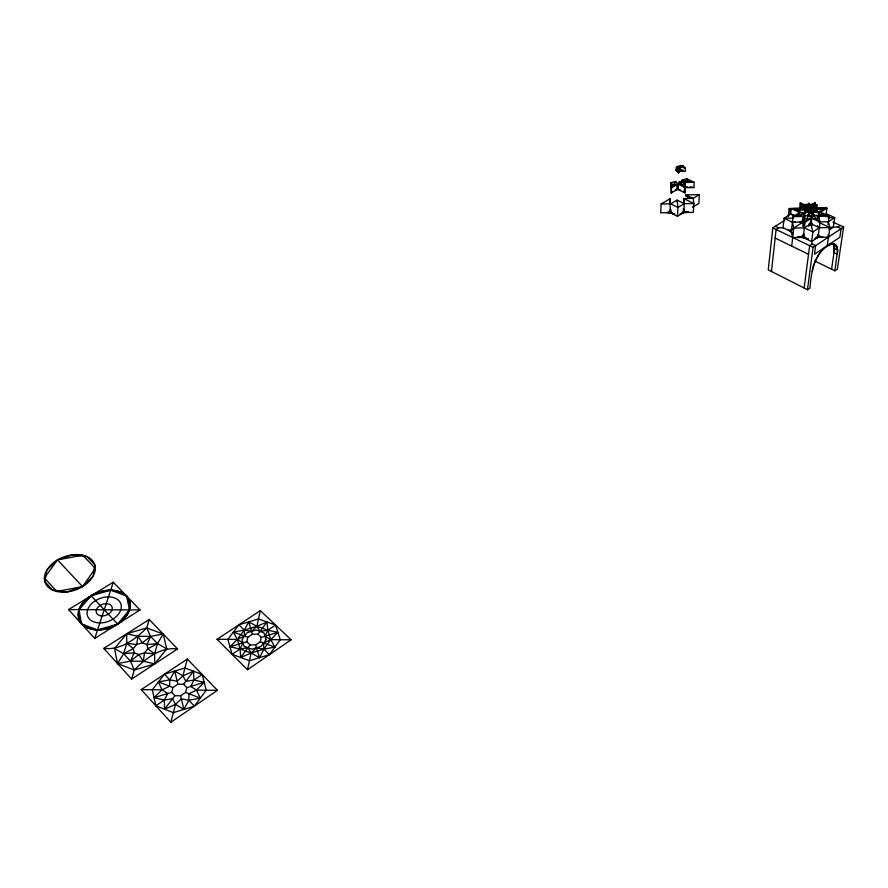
<?xml version="1.0" encoding="UTF-8"?>
<svg xmlns="http://www.w3.org/2000/svg" width="888" height="888" viewBox="0 0 888 888"><rect width="100%" height="100%" fill="white"/><g stroke="black" fill="none" stroke-linecap="round" stroke-linejoin="round"><path stroke-width="1.33" d="M804.095 222.921L803.107 221.456L802.641 222.033A5.75 3.075 4.8 0 1 801.376 221.634M810.655 220.524A5.617 2.731 76.7 0 1 810.811 223.687L812.886 231.935L811.632 241.514L818.048 237.263L820.09 222.078L811.543 218.071L808.624 215.229L808.735 212.92L808.624 215.229L805.072 222.266L803.163 237.44L811.632 241.514L812.243 243.956L815.661 245.61L814.507 254.246L839.837 237.274L841.103 228.682L837.684 227.084L831.19 227.173M813.186 207.304L812.376 206.915L812.465 207.703A1.687 0.888 4.8 0 0 810.167 207.237L810.134 206.593L810.1 207.237A1.687 0.888 4.7 0 0 808.513 207.359M194.361 706.138L188.867 700.266L188.889 693.706L196.492 690.131L204.207 682.317L193.961 680.053L185.858 681.318L182.928 675.824L174.736 671.073L169.763 679.842L169.663 686.269L162.027 689.821L154.068 697.702L164.336 700.033L172.549 698.734L175.491 704.406L183.872 709.401L188.867 700.266L200.333 698.146L196.492 690.131L190.72 686.457L193.961 680.053L202.198 674.503L206.238 690.22L194.361 706.138L173.338 712.676L155.833 705.76L152.325 689.732L164.469 674.181L184.97 667.965L202.198 674.503M814.951 238.572A10.612 5.75 5.1 0 0 818.048 237.263L818.059 234.887L816.105 238.217L818.048 237.263A10.612 5.728 5.2 0 0 822.677 236.563M677.267 167.921L676.834 170.785L676.212 170.563L676.39 167.299L678.265 166.223L685.392 168.209L685.192 171.473L679.664 170.74L679.686 168.487M807.858 209.812A1.687 0.899 4.7 0 0 808.646 210.101A1.687 0.899 4.8 0 0 809.423 210.523L808.924 209.357L809.523 208.713M813.108 213.431L811.543 218.071L805.072 222.266L803.651 216.483L798.09 215.362L799.577 212.476L799.999 209.035L804.961 207.792L805.205 205.916L809.912 206.205L810.344 205.361L807.869 204.218L807.625 206.094L812.465 207.703A1.687 0.899 4.8 0 1 812.942 207.848L812.465 206.96L813.219 207.981M676.856 168.531L676.212 170.563L678.532 173.06L680.219 170.496L680.264 168.665M812.054 223.865A5.772 3.086 5 0 1 811.121 223.754L811.166 221.645M810.134 206.86L809.201 206.504L808.48 207.37L811.177 206.66A1.698 1.154 -43.1 0 1 812.465 207.703L812.465 206.982M807.647 215.162A3.119 1.654 4.8 0 0 808.624 215.229A3.119 1.665 4.8 0 0 810.2 215.651L809.334 215.484L809.412 213.053L808.624 215.229L803.651 216.483L793.106 216.628L791.297 231.757L792.64 237.573L803.163 237.44A10.612 5.75 5.1 0 0 807.703 238.828M688.022 211.888A9.524 5.15 1.9 0 1 683.76 212.51L677.444 216.295L670.251 212.687L670.34 210.445L667.765 212.543L670.251 212.687A9.535 5.162 1.7 0 0 674.203 213.908M680.108 213.83A9.535 5.162 1.7 0 0 683.76 212.51L683.627 210.312L681.884 213.364L683.76 212.51L683.86 210.256L686.202 212.299L688.444 211.755M791.641 232.656A10.578 5.739 4.9 0 1 791.297 231.757L783.005 227.772L784.093 218.27L792.429 222.222L793.783 228.016L804.362 227.883L810.811 223.687L810.733 220.946L809.834 223.854M667.277 212.476A9.513 5.15 1.6 0 0 670.251 212.687L670.129 198.701L661.127 203.985L660.716 212.82L670.251 212.687L674.691 213.986M816.083 215.129L818.581 216.295L820.09 222.078L812.997 215.174L813.108 213.664L813.785 215.107L812.997 215.174A3.119 1.665 4.8 0 1 812.087 215.551M818.281 218.537L819.047 212.843L813.441 211.721L812.909 208.835L813.43 211.733L811.987 214.619L810.7 224.553L809.856 225.252M670.34 203.796A9.491 0.699 -89.8 0 0 670.085 199.5L670.129 198.701M680.252 189.832L677.644 189.299L671.261 193.029L670.94 182.662L675.624 181.541L677.933 184.06L685.225 187.59L684.914 192.84L677.644 189.299L675.169 189.899M671.073 182.806L670.806 188.045L670.895 186.724L670.806 188.045L670.784 187.313M828.471 237.074L827.272 245.687A20.857 9.169 -61.6 0 1 837.362 254.201L833.999 252.592L833.543 245.288L836.929 246.897L837.573 250.139L834.92 270.818L814.685 260.917M675.457 182.562A5.217 1.299 -77.6 0 1 675.579 182.362L675.624 181.541L671.539 187.779L671.261 193.029L672.394 191.297M677.799 167.355A2.864 1.532 -63.5 0 1 678.221 167.055L678.265 166.223L678.532 173.06L678.343 171.573L676.212 170.563A2.864 1.532 -63.5 0 1 677.144 168.087M677.666 184.127L677.389 189.366A5.206 2.764 1.5 0 1 676.989 189.433M677.289 185.992A5.173 2.065 77.6 0 1 677.644 189.299L677.933 184.06L679.609 181.485L684.559 182.462L694.194 182.329L693.861 187.568L685.625 187.69M678.21 184.116L677.921 189.355A5.206 2.764 1.6 0 0 678.754 189.455M677.444 216.295L677.933 207.448L677.056 200.111L670.706 203.852L661.127 203.985M680.241 167.654L680.208 165.767L683.05 165.723L685.392 168.209L680.208 165.767L680.219 170.496A2.842 1.476 1.5 0 1 679.72 170.718M679.054 183.261A5.217 1.288 -77.6 0 1 679.564 182.306L679.609 181.485L685.225 187.59L684.559 182.462L682.239 179.953L686.901 178.843L694.194 182.329L682.239 179.953L682.184 180.775A5.173 2.087 77.6 0 1 683.316 182.617L682.184 180.775A5.25 3.852 -42.6 0 1 683.216 180.641M683.86 203.618A9.502 0.799 -89.8 0 0 683.571 199.312L683.616 198.512L693.173 198.379L699.411 194.661L698.823 203.474L692.607 207.204M686.901 178.843L689.232 181.341L684.559 182.462L684.248 187.091A5.162 4.251 31.3 0 0 684.182 186.702M684.581 186.336L684.815 182.406M686.202 212.299L683.76 212.51L684.271 203.674L683.616 198.512L693.883 203.541L693.317 212.387L683.76 212.51A9.446 6.216 59.8 0 0 683.249 208.68M686.613 195.671A9.524 7.914 -10.4 0 0 685.902 195.66L689.432 198.49A9.402 6.249 59.8 0 0 685.902 195.66L685.947 194.861L699.411 194.661M677.544 187.412L677.389 189.366L676.723 189.455M811.621 206.871L812.465 207.703L811.621 206.871L808.824 207.248A1.654 0.81 77 0 1 809.856 206.682L810.134 206.649M812.465 207.703L812.354 206.937L812.986 207.503A1.676 1.388 21.4 0 0 812.198 207.148L812.309 204.173L810.4 205.361L809.989 208.114A3.097 1.421 -62.7 0 1 811.565 209.102L812.076 208.103L811.632 208.869M808.247 238.905L803.163 237.44L803.396 235.009L800.388 237.274L797.713 236.719M677.644 189.299L677.988 186.746A5.217 1.288 -77.6 0 0 677.644 189.299L677.144 185.437M811.454 207.115L811.377 206.438L812.465 207.348M816.316 208.07L826.961 208.092L826.195 213.675L834.709 217.616L828.371 221.767L829.936 227.561L828.593 237.14L818.048 237.263L818.303 234.821L820.734 237.029L818.048 237.263A10.367 7.459 55.3 0 0 818.015 234.532M784.748 220.28L772.815 227.905L768.253 269.863L807.47 289.71L810 287.967C811.055 272.072 814.962 248.307 833.244 243.756L835.453 244.722L836.929 246.897M771.461 271.484L776.101 229.493L778.698 227.828L783.616 227.761M800.021 221.501L803.107 222.244L803.906 219.558M788.289 216.628L789.232 208.514L799.6 208.38L800.277 202.808L808.646 206.671M793.506 218.148L784.093 218.27L790.542 214.152L791.208 208.569L801.742 208.269M791.696 246.109L793.783 228.016L802.952 222.089L803.274 220.823M805.272 212.887L804.55 213.253L805.127 213.597L799.577 212.476L796.714 209.668L801.664 208.425L802.086 204.995L807.625 206.094L809.501 204.884L809.079 203.241L807.625 206.094L804.55 206.127L802.086 204.995L804.961 207.792L803.085 208.991C804.584 209.779 809.212 211.755 809.201 209.013L809.268 210.467M803.34 216.428L802.641 222.033L801.287 221.6M802.941 223.421A10.379 1.754 -89.3 0 0 802.841 222.966L804.084 213.031L805.793 208.28L809.079 207.182A1.698 1.154 -43.6 0 0 808.535 207.404L810.1 206.493L809.667 207.182M803.107 222.244L803.807 216.65M809.223 223.931A5.761 3.086 4.9 0 0 810.533 223.754L810.8 221.656M808.535 210.989L809.312 207.392L805.205 205.916M809.079 208.269L809.312 207.392L805.793 208.28L810.344 207.87L813.663 209.857L812.42 215.451L812.997 214.463L812.997 215.174L818.581 216.295L829.159 216.15L827.993 224.498M808.402 216.339A5.683 0.899 -76.7 0 1 808.513 216.106L809.301 209.912L810.278 208.347A1.654 0.81 77 0 1 810.955 210.567L811.987 214.619L809.068 211.777C809.423 208.292 807.048 208.902 809.501 210.933L809.068 211.777L804.084 213.031L808.646 210.101A1.698 1.154 -43.6 0 1 809.423 208.791M808.868 207.082L809.035 207.215A1.676 1.388 20.6 0 0 808.469 207.159L809.035 207.215A1.654 0.81 77 0 0 808.502 206.971A1.676 1.388 20.5 0 1 809.856 206.682L807.869 204.218L809.135 206.704L804.428 205.838M810.167 207.237A1.654 0.799 77.4 0 1 811.177 206.66L812.309 204.173L812.065 206.038M815.55 207.681L815.795 205.805L812.265 206.671L816.372 208.158L811.632 207.859L810.944 211.966M811.299 209.046L811.632 207.859L813.663 209.857L812.431 207.359L815.795 205.805L811.244 206.194L810.4 205.361L811.865 205.006L814.329 206.16L813.896 207.004L814.729 207.825L812.831 209.024L809.734 209.057L807.248 207.914L807.68 207.071L806.826 206.249L808.713 205.039L810.344 205.361M811.532 209.468L811.976 206.027L809.079 203.241M812.664 208.236A1.654 0.799 77.4 0 0 812.365 207.836L816.372 208.158M812.298 208.569L812.709 205.827M809.123 223.943L810.533 223.754L811.266 218.148M810.877 222.366L810.533 223.754L811.321 220.934L811.876 223.82L811.121 223.754L811.854 218.137M812.975 209.524A1.676 1.388 21.5 0 1 813.031 210.056L816.116 210.034L819.047 212.843L813.008 210.045L813.264 208.192M814.718 204.839L815.006 202.608L810.766 205.317M804.14 288.034L809.656 245.676L812.243 243.956M807.47 289.71L813.075 247.33L843.6 227.017L832.944 222.067M818.558 218.47L818.858 216.228M831.601 269.197L834.698 247.741M670.362 209.402A9.491 0.699 -89.8 0 1 670.251 212.687L670.573 210.489L672.327 213.486M843.6 227.017L837.373 269.131L834.92 270.818M819.047 222.466L829.936 227.561L819.335 227.694L812.886 231.935L804.362 227.883L802.952 222.089L803.296 220.058L801.964 221.811M806.348 208.958L799.999 209.035C801.653 211.588 810.922 208.591 808.235 209.99L808.702 209.712M677.633 188.078L677.389 189.366L677.633 188.689L679.265 189.488M811.188 209.39L810.955 210.567L809.068 211.777L805.971 211.821L805.56 210.145M800.388 237.274L803.163 237.44L803.662 235.065L805.56 238.35M260.295 641.813L261.239 637.362L257.975 634.21L252.414 634.176L247.785 637.273L246.797 641.724L250.061 644.921L255.666 644.954L260.295 641.813L274.914 647.13L270.785 639.66L267.832 630.236L266.999 621.989L256.898 626.318L244.311 630.091L233.411 632.056L237.307 639.427L240.06 648.962L240.748 657.531L251.104 653.024L263.891 649.128L274.914 647.13M247.486 669.719L291.131 639.793L260.306 610.6L217.061 639.293L247.486 669.719L251.104 653.024L256.521 647.796L263.891 649.128L269.519 654.611L280.253 639.715L275.546 625.03L258.497 618.958L238.883 624.819L227.872 639.371L232.101 654.334L249.439 660.75L269.519 654.611M238.883 624.819L244.311 630.091L251.57 631.379L256.898 626.318L260.306 610.6M810.111 210.634L810.833 209.335L810.278 208.347M808.824 207.248L808.435 207.17M812.231 210.556C810.2 208.958 810.822 210.556 813.43 211.733L816.538 211.677L816.927 204.784L811.976 206.027L815.062 205.994L816.927 204.784L815.495 207.648L812.409 207.692M185.57 692.429L186.791 687.656L183.594 684.271L177.878 684.226L172.938 687.534L171.684 692.296L174.858 695.715L180.619 695.77L185.57 692.429L200.333 698.146M808.646 210.101L808.924 209.357M170.829 722.277L217.438 690.32L187.301 659.04L141.192 689.632L170.829 722.277L175.491 704.406L181.352 698.823L188.867 700.266M155.833 705.76L164.336 700.033L167.721 693.517L162.027 689.821L158.43 681.917L169.763 679.842L177.167 681.24L182.928 675.824L187.301 659.04M131.613 679.076L134.288 670.04C145.499 658.485 160.528 646.797 177.556 648.928L149.206 619.491L103.763 648.395L131.613 679.076L177.556 648.928M103.763 648.395C120.546 650.449 135.498 639.205 146.72 627.905L149.206 619.491M811.832 210.623L812.165 209.535M810.933 209.757C810.211 212.088 811.921 208.78 809.978 209.157L811.221 208.014L811.554 208.847L810.833 209.213L811.221 208.014L809.734 207.626M94.75 638.472L113.309 582.217L140.027 609.967L94.75 638.472L68.531 609.579L113.309 582.217M803.296 220.058L802.641 222.033L803.152 220.768M811.454 208.591L812.043 209.135L811.577 208.336A1.654 0.799 77.4 0 1 812.065 209.157M678.909 183.65L678.687 184.182A5.217 1.288 -77.6 0 1 678.932 183.55M810.533 223.754L810.844 223.021L810.811 223.687A5.683 0.888 -76.6 0 1 811.321 220.934M811.221 207.193L811.477 206.638L811.643 207.281M275.546 625.03L267.832 630.236L265.001 636.23L270.785 639.66L291.131 639.793M808.679 208.125L810.888 207.848L808.824 207.836M232.101 654.334L240.06 648.962L243.023 642.868L237.307 639.427L217.061 639.293M813.575 205.439L815.006 202.608L815.883 205.983M259.496 657.675L263.891 649.128L270.785 639.66L277.889 632.334L267.832 630.236L256.898 626.318L248.707 621.878L244.311 630.091L237.307 639.427L229.981 646.808L240.06 648.962L251.104 653.024L259.496 657.675L255.666 644.954M809.856 206.682L808.657 207.315M680.197 182.506L679.12 183.117L680.153 183.106L679.564 182.306A5.162 4.251 31.3 0 1 680.297 182.495M812.309 206.971L812.986 207.503L812.398 206.915M811.177 206.66L811.554 206.615M811.843 207.337L810.533 206.493L811.843 207.337L812.165 206.826L810.733 206.438L811.332 206.46M809.046 213.786L809.334 215.484L807.814 215.185L808.735 213.719M686.824 196.248L687.123 195.782L687.745 196.847M811.01 207.159L811.443 206.482L810.245 206.904M684.559 182.462L682.883 185.048L677.933 184.06L673.237 185.192L670.94 182.662L671.539 187.779L677.933 184.06M680.397 167.233L678.71 169.797L676.39 167.299L678.521 168.309L680.397 167.233L683.238 167.199L683.05 165.723M82.551 586.613L95.316 568.342L82.717 555.2L57.554 559.895L46.853 570.085L44.833 581.607L52.481 590.02L66.944 591.952L82.551 586.613L93.14 576.145L94.739 564.69L86.946 556.587L72.805 554.778L57.554 559.895L44.4 577.899L56.788 591.486L82.551 586.613L57.554 559.895M810.833 209.213L811.454 208.347M240.748 657.531L250.061 644.921M257.975 634.21L266.999 621.989M164.336 700.033L164.558 709.212L174.858 695.715M183.594 684.271L193.562 671.217L193.961 680.053M683.727 200.921L684.493 199.911L683.571 199.312L683.838 202.964M802.064 220.601L803.618 218.626M680.963 167.177L680.441 166.766M166.722 648.851L154.812 663.858L134.288 670.04L117.527 663.558L114.53 648.473L126.695 633.799L146.72 627.905L163.226 634.043L166.722 648.851L157.476 643.634L150.56 636.374L146.72 627.905M808.235 209.99L808.79 209.291M808.48 207.37L809.201 206.504L809.234 207.182M117.605 624.086L129.526 609.912L129.97 602.319L126.518 595.937C109.946 580.03 66.977 600.188 81.496 623.864C97.824 638.239 131.147 624.997 129.97 602.319A27.029 18.637 -20.8 0 0 119.747 591.686L110.678 590.176L100.655 591.608A27.029 18.637 -20.8 0 0 83.505 602.086L78.965 609.634L78.233 617.293A27.029 18.637 -20.8 0 0 88.278 628.327L97.569 629.947L107.881 628.449A27.029 18.637 -20.8 0 0 125.208 617.56L129.526 609.912L126.518 595.937L116.927 590.864A27.029 18.637 -20.8 0 0 104.007 590.809L91.12 595.77L81.607 604.517A27.029 18.637 -20.8 0 0 78.033 614.807L81.496 623.864L91.164 629.204A27.029 18.637 -20.8 0 0 104.429 629.292L117.605 624.086L127.051 615.073A27.029 18.637 -20.8 0 0 130.27 604.772L126.518 595.937L110.678 590.176L91.12 595.77L78.965 609.634L81.496 623.864L97.569 629.947L117.605 624.086L91.12 595.77M810.544 210.634L810.955 210.567A1.687 0.899 4.8 0 1 810.333 210.645M801.986 223.654L802.841 222.966A10.656 8.458 -15.2 0 0 802.053 222.999M807.814 215.185L808.702 214.508M678.221 167.055L677.733 167.421L678.765 167.399L678.221 167.055A2.819 1.887 61.3 0 1 678.687 167.344M813.075 207.848L812.365 207.836L812.964 208.081M829.148 229.925L833.355 227.139L834.709 217.616L827.96 217.693M837.684 227.084L840.181 225.43M686.435 186.68L685.048 187.435M805.538 215.273L803.651 216.483L806.548 219.336L811.543 218.071L817.138 219.203L818.581 216.295L823.553 215.029L820.612 212.199L818.381 211.755M812.587 210.9L813.43 211.733L811.554 212.942L809.068 211.777M811.199 208.691L809.301 209.912L808.879 208.236M801.631 212.454L799.577 212.476L793.106 216.628L803.951 213.886M803.829 205.683L805.949 204.329L808.324 205.428M685.947 194.861L693.173 198.379L693.883 203.541L684.271 203.674L677.933 207.448L670.706 203.852M682.783 181.574L683.46 181.174L682.184 180.775L683.383 180.641M791.785 229.382L789.365 230.58L791.297 231.757A10.489 4.84 -62.3 0 1 791.885 229.026M809.245 207.87L808.502 208.236A1.698 1.154 -43.6 0 1 809.245 207.87A1.676 1.388 20.6 0 0 808.524 207.87A3.03 2.209 56.3 0 1 809.989 208.114L810.466 207.881M270.785 639.66L263.581 643.012L263.891 649.128M237.307 639.427L244.533 636.097L244.311 630.091M809.923 207.892L809.801 207.692M680.186 169.841L680.219 170.496L683.05 170.452L680.219 170.496A2.819 1.887 61.3 0 0 679.742 168.576M164.558 709.212L175.491 704.406M182.928 675.824L193.562 671.217M674.969 182.584L675.579 182.362A5.173 2.065 77.6 0 1 675.757 182.562M811.876 208.769L811.332 208.935L811.976 208.935M154.068 697.702L171.684 692.296M186.791 687.656L204.207 682.317M229.981 646.808L246.797 641.724M261.239 637.362L277.889 632.334M809.978 209.157L810.677 208.946L810.1 208.78M810.899 211.721L811.477 211.832L810.344 211.844L810.844 211.444A3.041 2.22 56.1 0 1 811.388 211.766M816.128 237.762L819.957 236.774M794.915 221.6L792.429 222.222L802.952 222.089A5.783 3.907 -43.2 0 1 803.207 221.012M809.334 207.903L809.989 208.114M819.702 209.923L826.961 208.092L820.612 212.199L818.125 212.831M683.649 200.122L684.493 199.911M685.614 187.379L687.812 186.846M680.208 167.055L680.23 167.477M240.06 648.962L247.974 647.74L251.104 653.024M267.832 630.236L260.018 631.435L256.898 626.318M816.882 208.147L824.675 208.036M810.045 208.958L810.677 208.946M815.795 208.824L821.067 208.758L820.612 212.199L829.159 216.15L818.281 213.986M809.923 209.346L810.833 209.335M812.953 209.013A1.654 0.799 77.4 0 1 813.031 210.056L821.067 208.758L815.495 207.648L815.062 205.994M818.547 212.232L820.612 212.199L822.033 209.335L818.092 208.547M819.158 221.889L828.371 221.767M813.375 209.934L816.116 210.034L817.981 208.802L815.495 207.648M68.531 609.579L140.027 609.967M141.192 689.632L162.027 689.821M196.492 690.131L217.438 690.32M677.533 170.929L678.265 170.962M680.641 166.877A2.808 1.887 61.3 0 0 680.164 166.589L680.896 166.667M685.902 195.66L688.344 195.904M684.115 199.6A9.435 6.238 59.7 0 0 683.571 199.312L684.803 199.434M690.143 186.824L693.861 187.568M800.621 210.456L791.208 208.569L799.577 212.476M791.585 209.612L789.232 208.514L790.542 214.152L793.839 214.807M799.244 236.63L805.793 237.984M813.097 216.272A5.628 2.753 76.7 0 0 812.886 216.05L813.597 216.272M812.498 207.37L812.864 207.814A1.698 1.166 -43 0 0 812.365 207.836L812.742 207.792M233.411 632.056L247.785 637.273M158.43 681.917L172.938 687.534M813.441 211.721L810.955 210.567A1.687 0.899 4.8 0 0 812.12 210.578M802.652 212.443L805.127 213.597M790.542 214.152L795.315 216.394M810.811 223.687L819.335 227.694L817.382 225.774M833.199 243.645L835.453 244.722M834.209 248.529L837.573 250.139M775.402 226.24L778.698 227.828M772.815 227.905L813.075 247.33M775.157 238.051L808.535 254.312M684.271 203.674L677.056 200.111L677.011 200.91A9.513 0.755 -89.8 0 1 677.056 201.321M114.53 648.473L123.621 653.712L130.458 661.16L134.288 670.04M810.7 224.553L811.776 225.219M680.252 169.819L680.952 170.441L680.264 169.086L680.219 170.496A2.831 1.476 1.5 0 0 682.162 170.041M813.064 214.452L813.785 215.107L813.108 212.865M803.129 205.583L800.277 202.808L801.664 208.425M789.976 230.425L791.763 232.223M164.469 674.181L169.763 679.842M683.36 191.142L684.914 192.84L684.415 188.989M676.312 169.897L676.834 170.785L676.534 169.197M808.779 214.519L809.334 215.484M811.754 208.414L812.342 209.513M678.599 189.422L677.877 187.412L677.921 189.355L677.766 188.067M811.099 209.757L811.388 210.623M808.735 209.734L808.913 210.312M248.707 621.878L252.414 634.176M827.982 234.809L828.593 237.14M811.11 216.394L811.543 218.071M805.949 204.329L806.604 206.971M804.55 206.127L804.961 207.792M174.736 671.073L177.878 684.226M180.619 695.77L183.872 709.401M803.163 224.753L803.396 227.017A10.379 1.754 -89.3 0 0 803.207 225.053M670.085 199.5L670.318 203.152M811.022 222.366L811.121 223.754M832.8 243.9A20.824 9.191 -61.6 0 1 833.999 252.592M812.231 271.273A20.857 9.169 -61.6 0 1 827.172 245.754M813.93 215.074A3.119 1.654 4.9 0 1 812.997 215.174A3.041 2.22 56.1 0 0 812.942 214.152M808.624 215.229A3.108 1.421 -62.6 0 1 809.468 212.954M810.411 211.777A3.108 1.421 -62.6 0 1 810.7 211.544M804.939 213.497A3.119 1.654 4.7 0 1 804.45 213.176M829.092 228.538A10.578 5.683 5.2 0 1 828.992 228.982M808.513 216.106A5.617 2.731 76.7 0 1 808.735 216.328M812.886 216.05A5.705 4.718 20.4 0 1 813.708 216.272M804.017 222.877A5.761 3.086 4.9 0 1 803.385 222.466M818.325 234.454A10.39 1.865 -89.3 0 1 818.048 237.263M811.332 224.886A10.367 7.459 55.3 0 1 811.954 225.252M803.462 233.877A10.379 1.754 -89.3 0 1 803.163 237.44A10.578 5.739 4.9 0 1 797.457 236.652M802.352 223.299A10.523 4.829 -62.2 0 1 802.841 222.966M791.563 230.469A10.656 8.458 -15.2 0 0 791.297 231.757A10.534 5.694 4.7 0 1 788.222 229.493M791.785 229.826A10.656 8.458 -15.2 0 1 792.396 228.593M792.607 233.966A10.578 5.739 4.9 0 1 791.896 233.1M803.163 237.44A10.556 4.784 -62.2 0 1 804.006 233.988M808.757 226.185A10.556 4.784 -62.2 0 1 809.245 225.707M809.734 225.275A10.556 4.784 -62.2 0 1 810.222 224.897M803.34 220.646A5.783 3.907 -43.2 0 1 804.151 219.214M802.952 222.089A5.672 0.921 -76.7 0 1 803.351 219.758M811.577 208.336A1.676 1.388 21.5 0 1 812.043 208.491M813.663 209.746A1.687 0.899 4.8 0 1 813.031 210.056M812.198 207.148A1.698 1.154 -43.1 0 1 812.997 207.182M812.365 207.836A1.676 1.388 21.4 0 1 812.953 208.058M678.044 170.962A2.842 1.476 1.5 0 1 677.6 170.929M677.167 170.862A2.842 1.476 1.5 0 1 676.212 170.563M680.164 166.589A2.853 2.409 -11.4 0 1 680.585 166.611M670.673 187.901A5.25 3.863 -42.4 0 1 670.951 186.558M675.235 182.462A5.25 3.863 -42.4 0 1 675.579 182.362M679.564 182.306A5.173 2.076 77.6 0 1 679.731 182.506M684.226 186.291A5.173 2.087 77.6 0 1 684.26 187.024M682.184 180.775A5.15 4.251 31.1 0 1 683.283 181.108M686.091 186.946A5.206 2.753 1.7 0 1 685.203 187.412M670.251 212.687A9.579 5.073 -62.5 0 1 670.84 209.501M676.534 201.221A9.579 5.073 -62.5 0 1 677.011 200.91A9.446 6.216 59.8 0 1 677.544 201.199M683.882 209.224A9.502 0.799 -89.8 0 1 683.76 212.51M683.571 199.312A9.557 7.925 -10.1 0 1 684.282 199.334M694.438 205.505A9.491 5.106 1.9 0 1 693.073 206.893M144.522 652.858L143.334 661.26L130.458 661.16L117.527 663.558L123.621 653.712L126.762 643.423L126.695 633.799L137.906 636.285L150.56 636.374L163.226 634.043L157.476 643.634L154.545 653.945L154.812 663.858L143.334 661.26L138.861 654.545L134.221 652.78L123.621 653.712L133.333 648.606L136.697 644.488L137.906 636.285L142.313 642.823L146.942 644.566L157.476 643.634L147.863 648.717L144.522 652.858L138.861 654.545L130.458 661.16L134.221 652.78L133.333 648.606L126.762 643.423L136.697 644.488L142.313 642.823L150.56 636.374L146.942 644.566L147.863 648.717L154.545 653.945L144.522 652.858M266.056 639.626L261.094 646.409L251.937 649.195L244.022 646.286L242.024 639.46L247.042 632.744L256.088 630.025L263.947 632.855L266.056 639.626M100.255 615.75A8.369 5.772 -20.8 0 0 112.299 608.225A8.369 5.772 -20.8 0 0 100.078 605.438A8.369 5.772 -20.8 0 0 100.255 615.75M95.893 622.488A17.693 12.199 -20.8 0 0 121.29 606.493A17.693 12.199 -20.8 0 0 95.382 600.71A17.693 12.199 -20.8 0 0 95.893 622.488M61.727 592.141A26.363 17.516 -20.3 0 0 94.816 564.912A26.363 17.516 -20.3 0 0 53.025 563.048A26.363 17.516 -20.3 0 0 61.727 592.141"/></g></svg>
